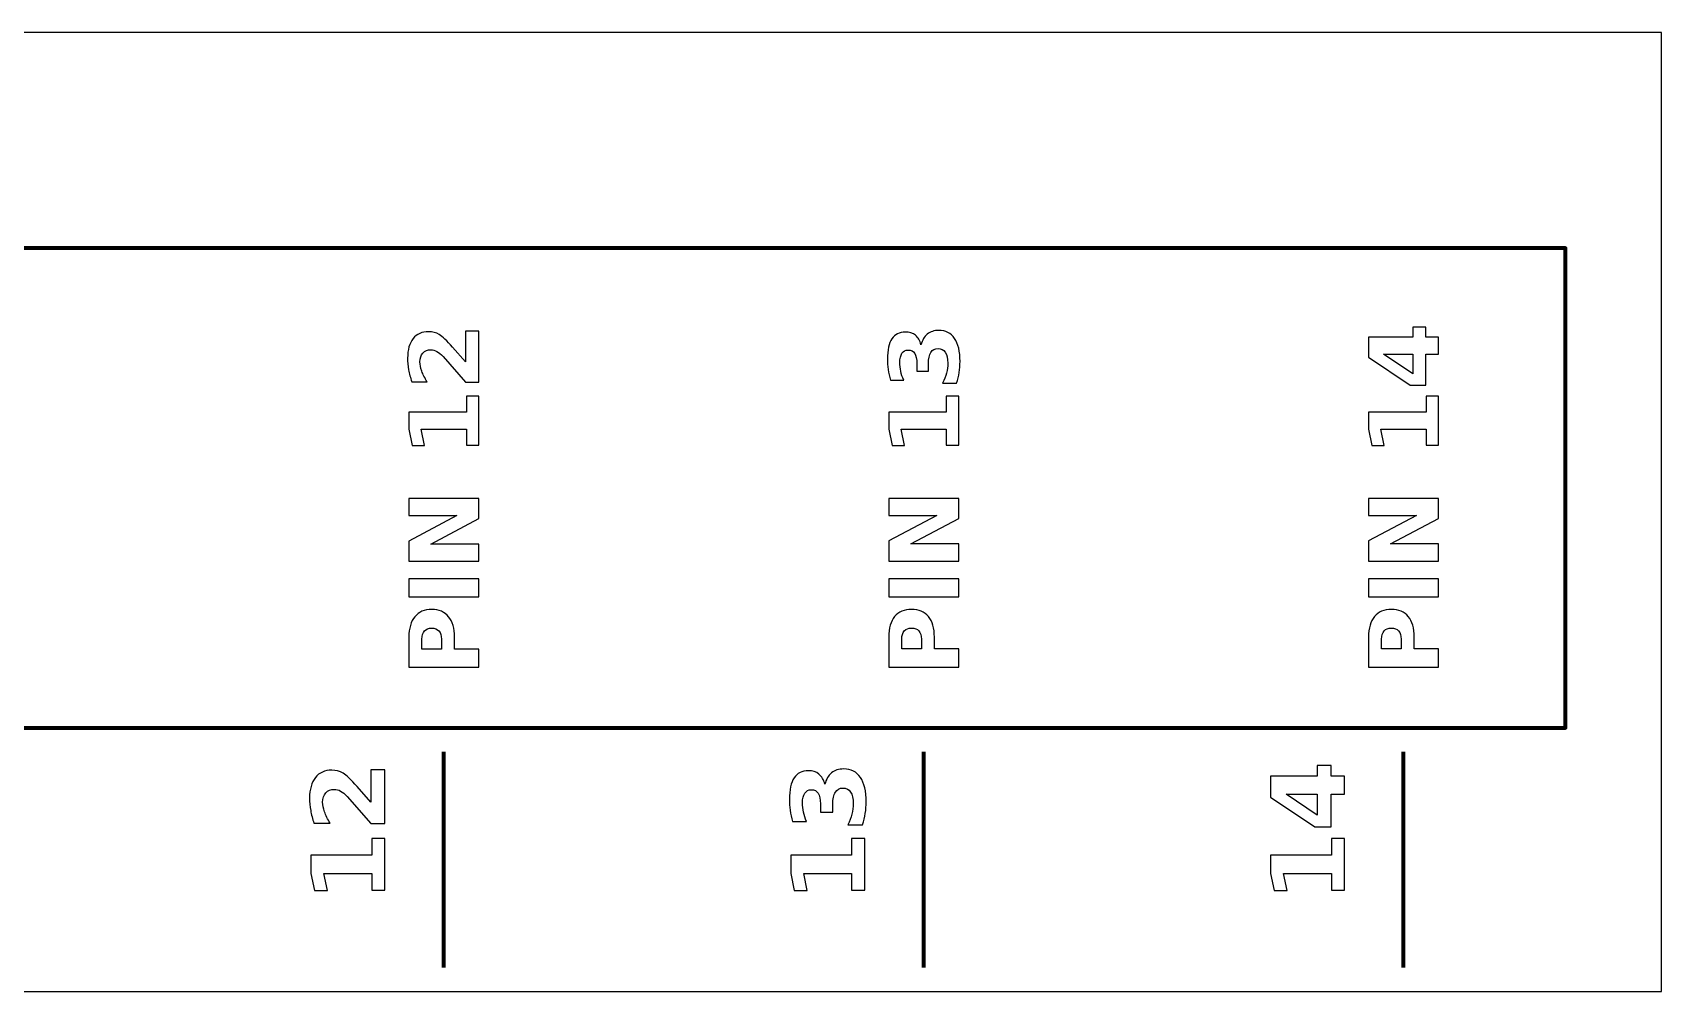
# Model space of a CAD drawing. Header units: centimetres. Extents: x -17.5 to -3.5, y -15.8 to -13.8.
# Drawn here: x -6.895 to -3.5, y -15.85 to -13.85 of the extents above; entities that cross this region are included whole.
import ezdxf

# ---------------------------------------------------------------- set-up
doc = ezdxf.new("R2010")
doc.units = ezdxf.units.CM
doc.header["$MEASUREMENT"] = 0
doc.layers.add('Layer 1', color=7, linetype='Continuous')

msp = doc.modelspace()

# ---------------------------------------------------------------- linework, layer by layer
at = {"layer": 'Layer 1', "color": 7}
msp.add_open_spline([(-17.5, -13.85), (-17.5, -13.85), (-3.5, -13.85), (-3.5, -13.85), (-3.5, -13.85), (-3.5, -13.85), (-3.5, -15.85), (-3.5, -15.85), (-3.5, -15.85), (-3.5, -15.85), (-17.5, -15.85), (-17.5, -15.85), (-17.5, -15.85), (-17.5, -15.85), (-17.5, -13.85), (-17.5, -13.85)], degree=3, knots=[0, 0, 0, 0, 0.25, 0.25, 0.25, 0.25, 0.5, 0.5, 0.5, 0.5, 0.75, 0.75, 0.75, 0.75, 1, 1, 1, 1], dxfattribs=at)
at = {"layer": 'Layer 1', "color": 250, "lineweight": 100}
msp.add_open_spline([(-17.30001, -15.3), (-17.30001, -15.3), (-17.30001, -14.3), (-17.30001, -14.3), (-17.30001, -14.3), (-17.30001, -14.3), (-3.70001, -14.3), (-3.70001, -14.3), (-3.70001, -14.3), (-3.70001, -14.3), (-3.70001, -15.3), (-3.70001, -15.3), (-3.70001, -15.3), (-3.70001, -15.3), (-17.30001, -15.3), (-17.30001, -15.3)], degree=3, knots=[0, 0, 0, 0, 0.25, 0.25, 0.25, 0.25, 0.5, 0.5, 0.5, 0.5, 0.75, 0.75, 0.75, 0.75, 1, 1, 1, 1], dxfattribs=at)
at = {"layer": 'Layer 1', "color": 250}
for points, knots in [([(-5.99233, -14.53708), (-5.99233, -14.53708), (-5.99233, -14.47291), (-5.99233, -14.47291), (-5.99233, -14.47291), (-5.99233, -14.47291), (-5.9647, -14.47291), (-5.9647, -14.47291), (-5.9647, -14.47291), (-5.9647, -14.47291), (-5.9647, -14.57888), (-5.9647, -14.57888), (-5.9647, -14.57888), (-5.9647, -14.57888), (-5.99233, -14.57888), (-5.99233, -14.57888), (-5.99233, -14.57888), (-5.99233, -14.57888), (-6.0393, -14.52564), (-6.0393, -14.52564), (-6.0393, -14.52564), (-6.0436, -14.52088), (-6.0478, -14.51738), (-6.0519, -14.51511), (-6.0519, -14.51511), (-6.056, -14.51281), (-6.06027, -14.51168), (-6.0647, -14.51168), (-6.0647, -14.51168), (-6.07153, -14.51168), (-6.07703, -14.51398), (-6.0812, -14.51858), (-6.0812, -14.51858), (-6.08537, -14.52314), (-6.08743, -14.52924), (-6.08743, -14.53688), (-6.08743, -14.53688), (-6.08743, -14.54274), (-6.08617, -14.54914), (-6.08367, -14.55611), (-6.08367, -14.55611), (-6.08117, -14.56308), (-6.07743, -14.57054), (-6.0725, -14.57848), (-6.0725, -14.57848), (-6.0725, -14.57848), (-6.10453, -14.57848), (-6.10453, -14.57848), (-6.10453, -14.57848), (-6.10733, -14.57001), (-6.10947, -14.56164), (-6.11093, -14.55338), (-6.11093, -14.55338), (-6.1124, -14.54511), (-6.11313, -14.53701), (-6.11313, -14.52904), (-6.11313, -14.52904), (-6.11313, -14.51161), (-6.1093, -14.49804), (-6.1016, -14.48838), (-6.1016, -14.48838), (-6.09393, -14.47871), (-6.08323, -14.47388), (-6.06947, -14.47388), (-6.06947, -14.47388), (-6.06153, -14.47388), (-6.05413, -14.47594), (-6.04727, -14.48004), (-6.04727, -14.48004), (-6.0404, -14.48414), (-6.0312, -14.49278), (-6.01967, -14.50591), (-6.01967, -14.50591), (-6.01967, -14.50591), (-5.99233, -14.53708), (-5.99233, -14.53708)], [0, 0, 0, 0, 0.0526316, 0.0526316, 0.0526316, 0.0526316, 0.1052632, 0.1052632, 0.1052632, 0.1052632, 0.1578947, 0.1578947, 0.1578947, 0.1578947, 0.2105263, 0.2105263, 0.2105263, 0.2105263, 0.2631579, 0.2631579, 0.2631579, 0.2631579, 0.3157895, 0.3157895, 0.3157895, 0.3157895, 0.3684211, 0.3684211, 0.3684211, 0.3684211, 0.4210526, 0.4210526, 0.4210526, 0.4210526, 0.4736842, 0.4736842, 0.4736842, 0.4736842, 0.5263158, 0.5263158, 0.5263158, 0.5263158, 0.5789474, 0.5789474, 0.5789474, 0.5789474, 0.6315789, 0.6315789, 0.6315789, 0.6315789, 0.6842105, 0.6842105, 0.6842105, 0.6842105, 0.7368421, 0.7368421, 0.7368421, 0.7368421, 0.7894737, 0.7894737, 0.7894737, 0.7894737, 0.8421053, 0.8421053, 0.8421053, 0.8421053, 0.8947368, 0.8947368, 0.8947368, 0.8947368, 0.9473684, 0.9473684, 0.9473684, 0.9473684, 1, 1, 1, 1]), ([(-5.04323, -14.50136), (-5.0407, -14.49156), (-5.03627, -14.48406), (-5.03, -14.47896), (-5.03, -14.47896), (-5.0237, -14.47386), (-5.01573, -14.4713), (-5.00603, -14.4713), (-5.00603, -14.4713), (-4.99157, -14.4713), (-4.98057, -14.47683), (-4.97303, -14.4879), (-4.97303, -14.4879), (-4.96553, -14.49896), (-4.96177, -14.5151), (-4.96177, -14.53633), (-4.96177, -14.53633), (-4.96177, -14.54383), (-4.96237, -14.55133), (-4.96357, -14.55886), (-4.96357, -14.55886), (-4.96477, -14.56636), (-4.9666, -14.5738), (-4.969, -14.58116), (-4.969, -14.58116), (-4.969, -14.58116), (-4.998, -14.58116), (-4.998, -14.58116), (-4.998, -14.58116), (-4.9945, -14.57413), (-4.99183, -14.56716), (-4.99003, -14.56023), (-4.99003, -14.56023), (-4.98827, -14.5533), (-4.98737, -14.54646), (-4.98737, -14.53976), (-4.98737, -14.53976), (-4.98737, -14.5298), (-4.9891, -14.52216), (-4.99253, -14.51686), (-4.99253, -14.51686), (-4.996, -14.51156), (-5.00093, -14.5089), (-5.0074, -14.5089), (-5.0074, -14.5089), (-5.01403, -14.5089), (-5.01907, -14.51163), (-5.02247, -14.51706), (-5.02247, -14.51706), (-5.0259, -14.5225), (-5.0276, -14.53053), (-5.0276, -14.54113), (-5.0276, -14.54113), (-5.0276, -14.54113), (-5.0276, -14.55616), (-5.0276, -14.55616), (-5.0276, -14.55616), (-5.0276, -14.55616), (-5.05183, -14.55616), (-5.05183, -14.55616), (-5.05183, -14.55616), (-5.05183, -14.55616), (-5.05183, -14.54036), (-5.05183, -14.54036), (-5.05183, -14.54036), (-5.05183, -14.5309), (-5.0533, -14.5239), (-5.05627, -14.51926), (-5.05627, -14.51926), (-5.05923, -14.51463), (-5.06373, -14.51233), (-5.06977, -14.51233), (-5.06977, -14.51233), (-5.07537, -14.51233), (-5.0797, -14.51456), (-5.08273, -14.51906), (-5.08273, -14.51906), (-5.0858, -14.52356), (-5.08733, -14.5299), (-5.08733, -14.5381), (-5.08733, -14.5381), (-5.08733, -14.54416), (-5.08667, -14.55026), (-5.0853, -14.55646), (-5.0853, -14.55646), (-5.08393, -14.56263), (-5.0819, -14.56876), (-5.07923, -14.5749), (-5.07923, -14.5749), (-5.07923, -14.5749), (-5.10677, -14.5749), (-5.10677, -14.5749), (-5.10677, -14.5749), (-5.10887, -14.56746), (-5.11043, -14.56013), (-5.11147, -14.55283), (-5.11147, -14.55283), (-5.1125, -14.54553), (-5.11303, -14.5384), (-5.11303, -14.53136), (-5.11303, -14.53136), (-5.11303, -14.51243), (-5.10993, -14.49823), (-5.1037, -14.48883), (-5.1037, -14.48883), (-5.0975, -14.47943), (-5.08813, -14.47473), (-5.07563, -14.47473), (-5.07563, -14.47473), (-5.06713, -14.47473), (-5.06013, -14.47696), (-5.0547, -14.48146), (-5.0547, -14.48146), (-5.04927, -14.48596), (-5.04543, -14.4926), (-5.04323, -14.50136)], [0, 0, 0, 0, 0.0344828, 0.0344828, 0.0344828, 0.0344828, 0.0689655, 0.0689655, 0.0689655, 0.0689655, 0.1034483, 0.1034483, 0.1034483, 0.1034483, 0.137931, 0.137931, 0.137931, 0.137931, 0.1724138, 0.1724138, 0.1724138, 0.1724138, 0.2068966, 0.2068966, 0.2068966, 0.2068966, 0.2413793, 0.2413793, 0.2413793, 0.2413793, 0.2758621, 0.2758621, 0.2758621, 0.2758621, 0.3103448, 0.3103448, 0.3103448, 0.3103448, 0.3448276, 0.3448276, 0.3448276, 0.3448276, 0.3793103, 0.3793103, 0.3793103, 0.3793103, 0.4137931, 0.4137931, 0.4137931, 0.4137931, 0.4482759, 0.4482759, 0.4482759, 0.4482759, 0.4827586, 0.4827586, 0.4827586, 0.4827586, 0.5172414, 0.5172414, 0.5172414, 0.5172414, 0.5517241, 0.5517241, 0.5517241, 0.5517241, 0.5862069, 0.5862069, 0.5862069, 0.5862069, 0.6206897, 0.6206897, 0.6206897, 0.6206897, 0.6551724, 0.6551724, 0.6551724, 0.6551724, 0.6896552, 0.6896552, 0.6896552, 0.6896552, 0.7241379, 0.7241379, 0.7241379, 0.7241379, 0.7586207, 0.7586207, 0.7586207, 0.7586207, 0.7931034, 0.7931034, 0.7931034, 0.7931034, 0.8275862, 0.8275862, 0.8275862, 0.8275862, 0.862069, 0.862069, 0.862069, 0.862069, 0.8965517, 0.8965517, 0.8965517, 0.8965517, 0.9310345, 0.9310345, 0.9310345, 0.9310345, 0.9655172, 0.9655172, 0.9655172, 0.9655172, 1, 1, 1, 1]), ([(-4.1104, -14.52713), (-4.1104, -14.52713), (-4.1104, -14.48533), (-4.1104, -14.48533), (-4.1104, -14.48533), (-4.1104, -14.48533), (-4.0184, -14.48533), (-4.0184, -14.48533), (-4.0184, -14.48533), (-4.0184, -14.48533), (-4.0184, -14.46453), (-4.0184, -14.46453), (-4.0184, -14.46453), (-4.0184, -14.46453), (-3.99117, -14.46453), (-3.99117, -14.46453), (-3.99117, -14.46453), (-3.99117, -14.46453), (-3.99117, -14.48533), (-3.99117, -14.48533), (-3.99117, -14.48533), (-3.99117, -14.48533), (-3.9646, -14.48533), (-3.9646, -14.48533), (-3.9646, -14.48533), (-3.9646, -14.48533), (-3.9646, -14.52086), (-3.9646, -14.52086), (-3.9646, -14.52086), (-3.9646, -14.52086), (-3.99117, -14.52086), (-3.99117, -14.52086), (-3.99117, -14.52086), (-3.99117, -14.52086), (-3.99117, -14.58553), (-3.99117, -14.58553), (-3.99117, -14.58553), (-3.99117, -14.58553), (-4.0234, -14.58553), (-4.0234, -14.58553), (-4.0234, -14.58553), (-4.0234, -14.58553), (-4.1104, -14.52713), (-4.1104, -14.52713)], [0, 0, 0, 0, 0.0909091, 0.0909091, 0.0909091, 0.0909091, 0.1818182, 0.1818182, 0.1818182, 0.1818182, 0.2727273, 0.2727273, 0.2727273, 0.2727273, 0.3636364, 0.3636364, 0.3636364, 0.3636364, 0.4545455, 0.4545455, 0.4545455, 0.4545455, 0.5454545, 0.5454545, 0.5454545, 0.5454545, 0.6363636, 0.6363636, 0.6363636, 0.6363636, 0.7272727, 0.7272727, 0.7272727, 0.7272727, 0.8181818, 0.8181818, 0.8181818, 0.8181818, 0.9090909, 0.9090909, 0.9090909, 0.9090909, 1, 1, 1, 1]), ([(-4.07943, -14.52086), (-4.07943, -14.52086), (-4.0184, -14.5621), (-4.0184, -14.5621), (-4.0184, -14.5621), (-4.0184, -14.5621), (-4.0184, -14.52086), (-4.0184, -14.52086), (-4.0184, -14.52086), (-4.0184, -14.52086), (-4.07943, -14.52086), (-4.07943, -14.52086)], [0, 0, 0, 0, 0.3333333, 0.3333333, 0.3333333, 0.3333333, 0.6666667, 0.6666667, 0.6666667, 0.6666667, 1, 1, 1, 1]), ([(-5.99067, -14.71045), (-5.99067, -14.71045), (-5.99067, -14.67725), (-5.99067, -14.67725), (-5.99067, -14.67725), (-5.99067, -14.67725), (-6.0849, -14.67725), (-6.0849, -14.67725), (-6.0849, -14.67725), (-6.0849, -14.67725), (-6.07787, -14.71131), (-6.07787, -14.71131), (-6.07787, -14.71131), (-6.07787, -14.71131), (-6.10347, -14.71131), (-6.10347, -14.71131), (-6.10347, -14.71131), (-6.10347, -14.71131), (-6.1105, -14.67745), (-6.1105, -14.67745), (-6.1105, -14.67745), (-6.1105, -14.67745), (-6.1105, -14.64171), (-6.1105, -14.64171), (-6.1105, -14.64171), (-6.1105, -14.64171), (-5.99067, -14.64171), (-5.99067, -14.64171), (-5.99067, -14.64171), (-5.99067, -14.64171), (-5.99067, -14.60851), (-5.99067, -14.60851), (-5.99067, -14.60851), (-5.99067, -14.60851), (-5.9647, -14.60851), (-5.9647, -14.60851), (-5.9647, -14.60851), (-5.9647, -14.60851), (-5.9647, -14.71045), (-5.9647, -14.71045), (-5.9647, -14.71045), (-5.9647, -14.71045), (-5.99067, -14.71045), (-5.99067, -14.71045)], [0, 0, 0, 0, 0.0909091, 0.0909091, 0.0909091, 0.0909091, 0.1818182, 0.1818182, 0.1818182, 0.1818182, 0.2727273, 0.2727273, 0.2727273, 0.2727273, 0.3636364, 0.3636364, 0.3636364, 0.3636364, 0.4545455, 0.4545455, 0.4545455, 0.4545455, 0.5454545, 0.5454545, 0.5454545, 0.5454545, 0.6363636, 0.6363636, 0.6363636, 0.6363636, 0.7272727, 0.7272727, 0.7272727, 0.7272727, 0.8181818, 0.8181818, 0.8181818, 0.8181818, 0.9090909, 0.9090909, 0.9090909, 0.9090909, 1, 1, 1, 1]), ([(-4.99057, -14.71027), (-4.99057, -14.71027), (-4.99057, -14.67707), (-4.99057, -14.67707), (-4.99057, -14.67707), (-4.99057, -14.67707), (-5.0848, -14.67707), (-5.0848, -14.67707), (-5.0848, -14.67707), (-5.0848, -14.67707), (-5.07777, -14.71113), (-5.07777, -14.71113), (-5.07777, -14.71113), (-5.07777, -14.71113), (-5.10337, -14.71113), (-5.10337, -14.71113), (-5.10337, -14.71113), (-5.10337, -14.71113), (-5.1104, -14.67727), (-5.1104, -14.67727), (-5.1104, -14.67727), (-5.1104, -14.67727), (-5.1104, -14.64153), (-5.1104, -14.64153), (-5.1104, -14.64153), (-5.1104, -14.64153), (-4.99057, -14.64153), (-4.99057, -14.64153), (-4.99057, -14.64153), (-4.99057, -14.64153), (-4.99057, -14.60833), (-4.99057, -14.60833), (-4.99057, -14.60833), (-4.99057, -14.60833), (-4.9646, -14.60833), (-4.9646, -14.60833), (-4.9646, -14.60833), (-4.9646, -14.60833), (-4.9646, -14.71027), (-4.9646, -14.71027), (-4.9646, -14.71027), (-4.9646, -14.71027), (-4.99057, -14.71027), (-4.99057, -14.71027)], [0, 0, 0, 0, 0.0909091, 0.0909091, 0.0909091, 0.0909091, 0.1818182, 0.1818182, 0.1818182, 0.1818182, 0.2727273, 0.2727273, 0.2727273, 0.2727273, 0.3636364, 0.3636364, 0.3636364, 0.3636364, 0.4545455, 0.4545455, 0.4545455, 0.4545455, 0.5454545, 0.5454545, 0.5454545, 0.5454545, 0.6363636, 0.6363636, 0.6363636, 0.6363636, 0.7272727, 0.7272727, 0.7272727, 0.7272727, 0.8181818, 0.8181818, 0.8181818, 0.8181818, 0.9090909, 0.9090909, 0.9090909, 0.9090909, 1, 1, 1, 1]), ([(-3.99057, -14.71027), (-3.99057, -14.71027), (-3.99057, -14.67707), (-3.99057, -14.67707), (-3.99057, -14.67707), (-3.99057, -14.67707), (-4.0848, -14.67707), (-4.0848, -14.67707), (-4.0848, -14.67707), (-4.0848, -14.67707), (-4.07777, -14.71113), (-4.07777, -14.71113), (-4.07777, -14.71113), (-4.07777, -14.71113), (-4.10337, -14.71113), (-4.10337, -14.71113), (-4.10337, -14.71113), (-4.10337, -14.71113), (-4.1104, -14.67727), (-4.1104, -14.67727), (-4.1104, -14.67727), (-4.1104, -14.67727), (-4.1104, -14.64153), (-4.1104, -14.64153), (-4.1104, -14.64153), (-4.1104, -14.64153), (-3.99057, -14.64153), (-3.99057, -14.64153), (-3.99057, -14.64153), (-3.99057, -14.64153), (-3.99057, -14.60833), (-3.99057, -14.60833), (-3.99057, -14.60833), (-3.99057, -14.60833), (-3.9646, -14.60833), (-3.9646, -14.60833), (-3.9646, -14.60833), (-3.9646, -14.60833), (-3.9646, -14.71027), (-3.9646, -14.71027), (-3.9646, -14.71027), (-3.9646, -14.71027), (-3.99057, -14.71027), (-3.99057, -14.71027)], [0, 0, 0, 0, 0.0909091, 0.0909091, 0.0909091, 0.0909091, 0.1818182, 0.1818182, 0.1818182, 0.1818182, 0.2727273, 0.2727273, 0.2727273, 0.2727273, 0.3636364, 0.3636364, 0.3636364, 0.3636364, 0.4545455, 0.4545455, 0.4545455, 0.4545455, 0.5454545, 0.5454545, 0.5454545, 0.5454545, 0.6363636, 0.6363636, 0.6363636, 0.6363636, 0.7272727, 0.7272727, 0.7272727, 0.7272727, 0.8181818, 0.8181818, 0.8181818, 0.8181818, 0.9090909, 0.9090909, 0.9090909, 0.9090909, 1, 1, 1, 1]), ([(-6.1105, -14.95251), (-6.1105, -14.95251), (-6.1105, -14.91051), (-6.1105, -14.91051), (-6.1105, -14.91051), (-6.1105, -14.91051), (-6.0105, -14.85748), (-6.0105, -14.85748), (-6.0105, -14.85748), (-6.0105, -14.85748), (-6.1105, -14.85748), (-6.1105, -14.85748), (-6.1105, -14.85748), (-6.1105, -14.85748), (-6.1105, -14.82185), (-6.1105, -14.82185), (-6.1105, -14.82185), (-6.1105, -14.82185), (-5.9647, -14.82185), (-5.9647, -14.82185), (-5.9647, -14.82185), (-5.9647, -14.82185), (-5.9647, -14.86385), (-5.9647, -14.86385), (-5.9647, -14.86385), (-5.9647, -14.86385), (-6.0647, -14.91688), (-6.0647, -14.91688), (-6.0647, -14.91688), (-6.0647, -14.91688), (-5.9647, -14.91688), (-5.9647, -14.91688), (-5.9647, -14.91688), (-5.9647, -14.91688), (-5.9647, -14.95251), (-5.9647, -14.95251), (-5.9647, -14.95251), (-5.9647, -14.95251), (-6.1105, -14.95251), (-6.1105, -14.95251)], [0, 0, 0, 0, 0.1, 0.1, 0.1, 0.1, 0.2, 0.2, 0.2, 0.2, 0.3, 0.3, 0.3, 0.3, 0.4, 0.4, 0.4, 0.4, 0.5, 0.5, 0.5, 0.5, 0.6, 0.6, 0.6, 0.6, 0.7, 0.7, 0.7, 0.7, 0.8, 0.8, 0.8, 0.8, 0.9, 0.9, 0.9, 0.9, 1, 1, 1, 1]), ([(-5.1104, -14.95233), (-5.1104, -14.95233), (-5.1104, -14.91033), (-5.1104, -14.91033), (-5.1104, -14.91033), (-5.1104, -14.91033), (-5.0104, -14.8573), (-5.0104, -14.8573), (-5.0104, -14.8573), (-5.0104, -14.8573), (-5.1104, -14.8573), (-5.1104, -14.8573), (-5.1104, -14.8573), (-5.1104, -14.8573), (-5.1104, -14.82167), (-5.1104, -14.82167), (-5.1104, -14.82167), (-5.1104, -14.82167), (-4.9646, -14.82167), (-4.9646, -14.82167), (-4.9646, -14.82167), (-4.9646, -14.82167), (-4.9646, -14.86367), (-4.9646, -14.86367), (-4.9646, -14.86367), (-4.9646, -14.86367), (-5.0646, -14.9167), (-5.0646, -14.9167), (-5.0646, -14.9167), (-5.0646, -14.9167), (-4.9646, -14.9167), (-4.9646, -14.9167), (-4.9646, -14.9167), (-4.9646, -14.9167), (-4.9646, -14.95233), (-4.9646, -14.95233), (-4.9646, -14.95233), (-4.9646, -14.95233), (-5.1104, -14.95233), (-5.1104, -14.95233)], [0, 0, 0, 0, 0.1, 0.1, 0.1, 0.1, 0.2, 0.2, 0.2, 0.2, 0.3, 0.3, 0.3, 0.3, 0.4, 0.4, 0.4, 0.4, 0.5, 0.5, 0.5, 0.5, 0.6, 0.6, 0.6, 0.6, 0.7, 0.7, 0.7, 0.7, 0.8, 0.8, 0.8, 0.8, 0.9, 0.9, 0.9, 0.9, 1, 1, 1, 1]), ([(-4.1104, -14.95233), (-4.1104, -14.95233), (-4.1104, -14.91033), (-4.1104, -14.91033), (-4.1104, -14.91033), (-4.1104, -14.91033), (-4.0104, -14.8573), (-4.0104, -14.8573), (-4.0104, -14.8573), (-4.0104, -14.8573), (-4.1104, -14.8573), (-4.1104, -14.8573), (-4.1104, -14.8573), (-4.1104, -14.8573), (-4.1104, -14.82167), (-4.1104, -14.82167), (-4.1104, -14.82167), (-4.1104, -14.82167), (-3.9646, -14.82167), (-3.9646, -14.82167), (-3.9646, -14.82167), (-3.9646, -14.82167), (-3.9646, -14.86367), (-3.9646, -14.86367), (-3.9646, -14.86367), (-3.9646, -14.86367), (-4.0646, -14.9167), (-4.0646, -14.9167), (-4.0646, -14.9167), (-4.0646, -14.9167), (-3.9646, -14.9167), (-3.9646, -14.9167), (-3.9646, -14.9167), (-3.9646, -14.9167), (-3.9646, -14.95233), (-3.9646, -14.95233), (-3.9646, -14.95233), (-3.9646, -14.95233), (-4.1104, -14.95233), (-4.1104, -14.95233)], [0, 0, 0, 0, 0.1, 0.1, 0.1, 0.1, 0.2, 0.2, 0.2, 0.2, 0.3, 0.3, 0.3, 0.3, 0.4, 0.4, 0.4, 0.4, 0.5, 0.5, 0.5, 0.5, 0.6, 0.6, 0.6, 0.6, 0.7, 0.7, 0.7, 0.7, 0.8, 0.8, 0.8, 0.8, 0.9, 0.9, 0.9, 0.9, 1, 1, 1, 1]), ([(-6.1105, -15.02691), (-6.1105, -15.02691), (-6.1105, -14.98931), (-6.1105, -14.98931), (-6.1105, -14.98931), (-6.1105, -14.98931), (-5.9647, -14.98931), (-5.9647, -14.98931), (-5.9647, -14.98931), (-5.9647, -14.98931), (-5.9647, -15.02691), (-5.9647, -15.02691), (-5.9647, -15.02691), (-5.9647, -15.02691), (-6.1105, -15.02691), (-6.1105, -15.02691)], [0, 0, 0, 0, 0.25, 0.25, 0.25, 0.25, 0.5, 0.5, 0.5, 0.5, 0.75, 0.75, 0.75, 0.75, 1, 1, 1, 1]), ([(-5.1104, -15.02673), (-5.1104, -15.02673), (-5.1104, -14.98913), (-5.1104, -14.98913), (-5.1104, -14.98913), (-5.1104, -14.98913), (-4.9646, -14.98913), (-4.9646, -14.98913), (-4.9646, -14.98913), (-4.9646, -14.98913), (-4.9646, -15.02673), (-4.9646, -15.02673), (-4.9646, -15.02673), (-4.9646, -15.02673), (-5.1104, -15.02673), (-5.1104, -15.02673)], [0, 0, 0, 0, 0.25, 0.25, 0.25, 0.25, 0.5, 0.5, 0.5, 0.5, 0.75, 0.75, 0.75, 0.75, 1, 1, 1, 1]), ([(-4.1104, -15.02673), (-4.1104, -15.02673), (-4.1104, -14.98913), (-4.1104, -14.98913), (-4.1104, -14.98913), (-4.1104, -14.98913), (-3.9646, -14.98913), (-3.9646, -14.98913), (-3.9646, -14.98913), (-3.9646, -14.98913), (-3.9646, -15.02673), (-3.9646, -15.02673), (-3.9646, -15.02673), (-3.9646, -15.02673), (-4.1104, -15.02673), (-4.1104, -15.02673)], [0, 0, 0, 0, 0.25, 0.25, 0.25, 0.25, 0.5, 0.5, 0.5, 0.5, 0.75, 0.75, 0.75, 0.75, 1, 1, 1, 1]), ([(-6.1105, -15.17348), (-6.1105, -15.17348), (-6.1105, -15.11108), (-6.1105, -15.11108), (-6.1105, -15.11108), (-6.1105, -15.09252), (-6.10637, -15.07828), (-6.09813, -15.06835), (-6.09813, -15.06835), (-6.0899, -15.05842), (-6.07817, -15.05345), (-6.06293, -15.05345), (-6.06293, -15.05345), (-6.04767, -15.05345), (-6.0359, -15.05842), (-6.02767, -15.06835), (-6.02767, -15.06835), (-6.01943, -15.07828), (-6.0153, -15.09252), (-6.0153, -15.11108), (-6.0153, -15.11108), (-6.0153, -15.11108), (-6.0153, -15.13588), (-6.0153, -15.13588), (-6.0153, -15.13588), (-6.0153, -15.13588), (-5.9647, -15.13588), (-5.9647, -15.13588), (-5.9647, -15.13588), (-5.9647, -15.13588), (-5.9647, -15.17348), (-5.9647, -15.17348), (-5.9647, -15.17348), (-5.9647, -15.17348), (-6.1105, -15.17348), (-6.1105, -15.17348)], [0, 0, 0, 0, 0.1111111, 0.1111111, 0.1111111, 0.1111111, 0.2222222, 0.2222222, 0.2222222, 0.2222222, 0.3333333, 0.3333333, 0.3333333, 0.3333333, 0.4444444, 0.4444444, 0.4444444, 0.4444444, 0.5555556, 0.5555556, 0.5555556, 0.5555556, 0.6666667, 0.6666667, 0.6666667, 0.6666667, 0.7777778, 0.7777778, 0.7777778, 0.7777778, 0.8888889, 0.8888889, 0.8888889, 0.8888889, 1, 1, 1, 1]), ([(-5.1104, -15.1733), (-5.1104, -15.1733), (-5.1104, -15.1109), (-5.1104, -15.1109), (-5.1104, -15.1109), (-5.1104, -15.09234), (-5.10627, -15.0781), (-5.09803, -15.06817), (-5.09803, -15.06817), (-5.0898, -15.05824), (-5.07807, -15.05327), (-5.06283, -15.05327), (-5.06283, -15.05327), (-5.04757, -15.05327), (-5.0358, -15.05824), (-5.02757, -15.06817), (-5.02757, -15.06817), (-5.01933, -15.0781), (-5.0152, -15.09234), (-5.0152, -15.1109), (-5.0152, -15.1109), (-5.0152, -15.1109), (-5.0152, -15.1357), (-5.0152, -15.1357), (-5.0152, -15.1357), (-5.0152, -15.1357), (-4.9646, -15.1357), (-4.9646, -15.1357), (-4.9646, -15.1357), (-4.9646, -15.1357), (-4.9646, -15.1733), (-4.9646, -15.1733), (-4.9646, -15.1733), (-4.9646, -15.1733), (-5.1104, -15.1733), (-5.1104, -15.1733)], [0, 0, 0, 0, 0.1111111, 0.1111111, 0.1111111, 0.1111111, 0.2222222, 0.2222222, 0.2222222, 0.2222222, 0.3333333, 0.3333333, 0.3333333, 0.3333333, 0.4444444, 0.4444444, 0.4444444, 0.4444444, 0.5555556, 0.5555556, 0.5555556, 0.5555556, 0.6666667, 0.6666667, 0.6666667, 0.6666667, 0.7777778, 0.7777778, 0.7777778, 0.7777778, 0.8888889, 0.8888889, 0.8888889, 0.8888889, 1, 1, 1, 1]), ([(-4.1104, -15.1733), (-4.1104, -15.1733), (-4.1104, -15.1109), (-4.1104, -15.1109), (-4.1104, -15.1109), (-4.1104, -15.09234), (-4.10627, -15.0781), (-4.09803, -15.06817), (-4.09803, -15.06817), (-4.0898, -15.05824), (-4.07807, -15.05327), (-4.06283, -15.05327), (-4.06283, -15.05327), (-4.04757, -15.05327), (-4.0358, -15.05824), (-4.02757, -15.06817), (-4.02757, -15.06817), (-4.01933, -15.0781), (-4.0152, -15.09234), (-4.0152, -15.1109), (-4.0152, -15.1109), (-4.0152, -15.1109), (-4.0152, -15.1357), (-4.0152, -15.1357), (-4.0152, -15.1357), (-4.0152, -15.1357), (-3.9646, -15.1357), (-3.9646, -15.1357), (-3.9646, -15.1357), (-3.9646, -15.1357), (-3.9646, -15.1733), (-3.9646, -15.1733), (-3.9646, -15.1733), (-3.9646, -15.1733), (-4.1104, -15.1733), (-4.1104, -15.1733)], [0, 0, 0, 0, 0.1111111, 0.1111111, 0.1111111, 0.1111111, 0.2222222, 0.2222222, 0.2222222, 0.2222222, 0.3333333, 0.3333333, 0.3333333, 0.3333333, 0.4444444, 0.4444444, 0.4444444, 0.4444444, 0.5555556, 0.5555556, 0.5555556, 0.5555556, 0.6666667, 0.6666667, 0.6666667, 0.6666667, 0.7777778, 0.7777778, 0.7777778, 0.7777778, 0.8888889, 0.8888889, 0.8888889, 0.8888889, 1, 1, 1, 1]), ([(-6.08327, -15.13588), (-6.08327, -15.13588), (-6.04253, -15.13588), (-6.04253, -15.13588), (-6.04253, -15.13588), (-6.04253, -15.13588), (-6.04253, -15.11508), (-6.04253, -15.11508), (-6.04253, -15.11508), (-6.04253, -15.10778), (-6.0443, -15.10215), (-6.04787, -15.09818), (-6.04787, -15.09818), (-6.0514, -15.09422), (-6.05643, -15.09222), (-6.06293, -15.09222), (-6.06293, -15.09222), (-6.06947, -15.09222), (-6.07447, -15.09422), (-6.078, -15.09818), (-6.078, -15.09818), (-6.0815, -15.10215), (-6.08327, -15.10778), (-6.08327, -15.11508), (-6.08327, -15.11508), (-6.08327, -15.11508), (-6.08327, -15.13588), (-6.08327, -15.13588)], [0, 0, 0, 0, 0.1428571, 0.1428571, 0.1428571, 0.1428571, 0.2857143, 0.2857143, 0.2857143, 0.2857143, 0.4285714, 0.4285714, 0.4285714, 0.4285714, 0.5714286, 0.5714286, 0.5714286, 0.5714286, 0.7142857, 0.7142857, 0.7142857, 0.7142857, 0.8571429, 0.8571429, 0.8571429, 0.8571429, 1, 1, 1, 1]), ([(-5.08317, -15.1357), (-5.08317, -15.1357), (-5.04243, -15.1357), (-5.04243, -15.1357), (-5.04243, -15.1357), (-5.04243, -15.1357), (-5.04243, -15.1149), (-5.04243, -15.1149), (-5.04243, -15.1149), (-5.04243, -15.1076), (-5.0442, -15.10197), (-5.04777, -15.098), (-5.04777, -15.098), (-5.0513, -15.09404), (-5.05633, -15.09204), (-5.06283, -15.09204), (-5.06283, -15.09204), (-5.06937, -15.09204), (-5.07437, -15.09404), (-5.0779, -15.098), (-5.0779, -15.098), (-5.0814, -15.10197), (-5.08317, -15.1076), (-5.08317, -15.1149), (-5.08317, -15.1149), (-5.08317, -15.1149), (-5.08317, -15.1357), (-5.08317, -15.1357)], [0, 0, 0, 0, 0.1428571, 0.1428571, 0.1428571, 0.1428571, 0.2857143, 0.2857143, 0.2857143, 0.2857143, 0.4285714, 0.4285714, 0.4285714, 0.4285714, 0.5714286, 0.5714286, 0.5714286, 0.5714286, 0.7142857, 0.7142857, 0.7142857, 0.7142857, 0.8571429, 0.8571429, 0.8571429, 0.8571429, 1, 1, 1, 1]), ([(-4.08317, -15.1357), (-4.08317, -15.1357), (-4.04243, -15.1357), (-4.04243, -15.1357), (-4.04243, -15.1357), (-4.04243, -15.1357), (-4.04243, -15.1149), (-4.04243, -15.1149), (-4.04243, -15.1149), (-4.04243, -15.1076), (-4.0442, -15.10197), (-4.04777, -15.098), (-4.04777, -15.098), (-4.0513, -15.09404), (-4.05633, -15.09204), (-4.06283, -15.09204), (-4.06283, -15.09204), (-4.06937, -15.09204), (-4.07437, -15.09404), (-4.0779, -15.098), (-4.0779, -15.098), (-4.0814, -15.10197), (-4.08317, -15.1076), (-4.08317, -15.1149), (-4.08317, -15.1149), (-4.08317, -15.1149), (-4.08317, -15.1357), (-4.08317, -15.1357)], [0, 0, 0, 0, 0.1428571, 0.1428571, 0.1428571, 0.1428571, 0.2857143, 0.2857143, 0.2857143, 0.2857143, 0.4285714, 0.4285714, 0.4285714, 0.4285714, 0.5714286, 0.5714286, 0.5714286, 0.5714286, 0.7142857, 0.7142857, 0.7142857, 0.7142857, 0.8571429, 0.8571429, 0.8571429, 0.8571429, 1, 1, 1, 1]), ([(-6.18961, -15.45535), (-6.18961, -15.45535), (-6.18961, -15.38744), (-6.18961, -15.38744), (-6.18961, -15.38744), (-6.18961, -15.38744), (-6.16036, -15.38744), (-6.16036, -15.38744), (-6.16036, -15.38744), (-6.16036, -15.38744), (-6.16036, -15.49959), (-6.16036, -15.49959), (-6.16036, -15.49959), (-6.16036, -15.49959), (-6.18961, -15.49959), (-6.18961, -15.49959), (-6.18961, -15.49959), (-6.18961, -15.49959), (-6.23931, -15.44325), (-6.23931, -15.44325), (-6.23931, -15.44325), (-6.24386, -15.43821), (-6.24831, -15.4345), (-6.25265, -15.43211), (-6.25265, -15.43211), (-6.25699, -15.42967), (-6.2615, -15.42847), (-6.26619, -15.42847), (-6.26619, -15.42847), (-6.27343, -15.42847), (-6.27925, -15.43091), (-6.28366, -15.43577), (-6.28366, -15.43577), (-6.28807, -15.44061), (-6.29025, -15.44706), (-6.29025, -15.45514), (-6.29025, -15.45514), (-6.29025, -15.46135), (-6.28891, -15.46812), (-6.28627, -15.4755), (-6.28627, -15.4755), (-6.28362, -15.48287), (-6.27967, -15.49077), (-6.27445, -15.49917), (-6.27445, -15.49917), (-6.27445, -15.49917), (-6.30835, -15.49917), (-6.30835, -15.49917), (-6.30835, -15.49917), (-6.31132, -15.49021), (-6.31357, -15.48135), (-6.31513, -15.4726), (-6.31513, -15.4726), (-6.31668, -15.46386), (-6.31745, -15.45528), (-6.31745, -15.44685), (-6.31745, -15.44685), (-6.31745, -15.4284), (-6.3134, -15.41404), (-6.30525, -15.40381), (-6.30525, -15.40381), (-6.29713, -15.39358), (-6.28581, -15.38847), (-6.27124, -15.38847), (-6.27124, -15.38847), (-6.26284, -15.38847), (-6.25501, -15.39065), (-6.24774, -15.39499), (-6.24774, -15.39499), (-6.24048, -15.39933), (-6.23074, -15.40847), (-6.21853, -15.42237), (-6.21853, -15.42237), (-6.21853, -15.42237), (-6.18961, -15.45535), (-6.18961, -15.45535)], [0, 0, 0, 0, 0.0526316, 0.0526316, 0.0526316, 0.0526316, 0.1052632, 0.1052632, 0.1052632, 0.1052632, 0.1578947, 0.1578947, 0.1578947, 0.1578947, 0.2105263, 0.2105263, 0.2105263, 0.2105263, 0.2631579, 0.2631579, 0.2631579, 0.2631579, 0.3157895, 0.3157895, 0.3157895, 0.3157895, 0.3684211, 0.3684211, 0.3684211, 0.3684211, 0.4210526, 0.4210526, 0.4210526, 0.4210526, 0.4736842, 0.4736842, 0.4736842, 0.4736842, 0.5263158, 0.5263158, 0.5263158, 0.5263158, 0.5789474, 0.5789474, 0.5789474, 0.5789474, 0.6315789, 0.6315789, 0.6315789, 0.6315789, 0.6842105, 0.6842105, 0.6842105, 0.6842105, 0.7368421, 0.7368421, 0.7368421, 0.7368421, 0.7894737, 0.7894737, 0.7894737, 0.7894737, 0.8421053, 0.8421053, 0.8421053, 0.8421053, 0.8947368, 0.8947368, 0.8947368, 0.8947368, 0.9473684, 0.9473684, 0.9473684, 0.9473684, 1, 1, 1, 1]), ([(-5.24358, -15.41775), (-5.2409, -15.40738), (-5.23621, -15.39944), (-5.22958, -15.39404), (-5.22958, -15.39404), (-5.22291, -15.38864), (-5.21448, -15.38593), (-5.20421, -15.38593), (-5.20421, -15.38593), (-5.1889, -15.38593), (-5.17726, -15.39178), (-5.16929, -15.40349), (-5.16929, -15.40349), (-5.16135, -15.41521), (-5.15736, -15.43228), (-5.15736, -15.45475), (-5.15736, -15.45475), (-5.15736, -15.46269), (-5.158, -15.47063), (-5.15927, -15.4786), (-5.15927, -15.4786), (-5.16054, -15.48654), (-5.16248, -15.49441), (-5.16502, -15.5022), (-5.16502, -15.5022), (-5.16502, -15.5022), (-5.19571, -15.5022), (-5.19571, -15.5022), (-5.19571, -15.5022), (-5.192, -15.49476), (-5.18918, -15.48739), (-5.18728, -15.48005), (-5.18728, -15.48005), (-5.18541, -15.47271), (-5.18446, -15.46548), (-5.18446, -15.45839), (-5.18446, -15.45839), (-5.18446, -15.44784), (-5.18629, -15.43976), (-5.18992, -15.43415), (-5.18992, -15.43415), (-5.19359, -15.42854), (-5.19881, -15.42572), (-5.20566, -15.42572), (-5.20566, -15.42572), (-5.21268, -15.42572), (-5.218, -15.42861), (-5.2216, -15.43436), (-5.2216, -15.43436), (-5.22524, -15.44011), (-5.22704, -15.44862), (-5.22704, -15.45983), (-5.22704, -15.45983), (-5.22704, -15.45983), (-5.22704, -15.47574), (-5.22704, -15.47574), (-5.22704, -15.47574), (-5.22704, -15.47574), (-5.25268, -15.47574), (-5.25268, -15.47574), (-5.25268, -15.47574), (-5.25268, -15.47574), (-5.25268, -15.45902), (-5.25268, -15.45902), (-5.25268, -15.45902), (-5.25268, -15.449), (-5.25424, -15.4416), (-5.25738, -15.43669), (-5.25738, -15.43669), (-5.26052, -15.43179), (-5.26528, -15.42935), (-5.27166, -15.42935), (-5.27166, -15.42935), (-5.27759, -15.42935), (-5.28218, -15.43172), (-5.28539, -15.43648), (-5.28539, -15.43648), (-5.28863, -15.44124), (-5.29025, -15.44795), (-5.29025, -15.45662), (-5.29025, -15.45662), (-5.29025, -15.46304), (-5.28955, -15.4695), (-5.2881, -15.47606), (-5.2881, -15.47606), (-5.28666, -15.48259), (-5.2845, -15.48908), (-5.28168, -15.49557), (-5.28168, -15.49557), (-5.28168, -15.49557), (-5.31082, -15.49557), (-5.31082, -15.49557), (-5.31082, -15.49557), (-5.31304, -15.4877), (-5.3147, -15.47994), (-5.3158, -15.47222), (-5.3158, -15.47222), (-5.31689, -15.46449), (-5.31745, -15.45694), (-5.31745, -15.4495), (-5.31745, -15.4495), (-5.31745, -15.42946), (-5.31417, -15.41443), (-5.30758, -15.40448), (-5.30758, -15.40448), (-5.30101, -15.39453), (-5.2911, -15.38956), (-5.27787, -15.38956), (-5.27787, -15.38956), (-5.26888, -15.38956), (-5.26147, -15.39192), (-5.25572, -15.39669), (-5.25572, -15.39669), (-5.24997, -15.40145), (-5.24591, -15.40847), (-5.24358, -15.41775)], [0, 0, 0, 0, 0.0344828, 0.0344828, 0.0344828, 0.0344828, 0.0689655, 0.0689655, 0.0689655, 0.0689655, 0.1034483, 0.1034483, 0.1034483, 0.1034483, 0.137931, 0.137931, 0.137931, 0.137931, 0.1724138, 0.1724138, 0.1724138, 0.1724138, 0.2068966, 0.2068966, 0.2068966, 0.2068966, 0.2413793, 0.2413793, 0.2413793, 0.2413793, 0.2758621, 0.2758621, 0.2758621, 0.2758621, 0.3103448, 0.3103448, 0.3103448, 0.3103448, 0.3448276, 0.3448276, 0.3448276, 0.3448276, 0.3793103, 0.3793103, 0.3793103, 0.3793103, 0.4137931, 0.4137931, 0.4137931, 0.4137931, 0.4482759, 0.4482759, 0.4482759, 0.4482759, 0.4827586, 0.4827586, 0.4827586, 0.4827586, 0.5172414, 0.5172414, 0.5172414, 0.5172414, 0.5517241, 0.5517241, 0.5517241, 0.5517241, 0.5862069, 0.5862069, 0.5862069, 0.5862069, 0.6206897, 0.6206897, 0.6206897, 0.6206897, 0.6551724, 0.6551724, 0.6551724, 0.6551724, 0.6896552, 0.6896552, 0.6896552, 0.6896552, 0.7241379, 0.7241379, 0.7241379, 0.7241379, 0.7586207, 0.7586207, 0.7586207, 0.7586207, 0.7931034, 0.7931034, 0.7931034, 0.7931034, 0.8275862, 0.8275862, 0.8275862, 0.8275862, 0.862069, 0.862069, 0.862069, 0.862069, 0.8965517, 0.8965517, 0.8965517, 0.8965517, 0.9310345, 0.9310345, 0.9310345, 0.9310345, 0.9655172, 0.9655172, 0.9655172, 0.9655172, 1, 1, 1, 1]), ([(-4.31467, -15.44502), (-4.31467, -15.44502), (-4.31467, -15.40078), (-4.31467, -15.40078), (-4.31467, -15.40078), (-4.31467, -15.40078), (-4.2173, -15.40078), (-4.2173, -15.40078), (-4.2173, -15.40078), (-4.2173, -15.40078), (-4.2173, -15.37876), (-4.2173, -15.37876), (-4.2173, -15.37876), (-4.2173, -15.37876), (-4.18848, -15.37876), (-4.18848, -15.37876), (-4.18848, -15.37876), (-4.18848, -15.37876), (-4.18848, -15.40078), (-4.18848, -15.40078), (-4.18848, -15.40078), (-4.18848, -15.40078), (-4.16036, -15.40078), (-4.16036, -15.40078), (-4.16036, -15.40078), (-4.16036, -15.40078), (-4.16036, -15.43838), (-4.16036, -15.43838), (-4.16036, -15.43838), (-4.16036, -15.43838), (-4.18848, -15.43838), (-4.18848, -15.43838), (-4.18848, -15.43838), (-4.18848, -15.43838), (-4.18848, -15.50682), (-4.18848, -15.50682), (-4.18848, -15.50682), (-4.18848, -15.50682), (-4.22259, -15.50682), (-4.22259, -15.50682), (-4.22259, -15.50682), (-4.22259, -15.50682), (-4.31467, -15.44502), (-4.31467, -15.44502)], [0, 0, 0, 0, 0.0909091, 0.0909091, 0.0909091, 0.0909091, 0.1818182, 0.1818182, 0.1818182, 0.1818182, 0.2727273, 0.2727273, 0.2727273, 0.2727273, 0.3636364, 0.3636364, 0.3636364, 0.3636364, 0.4545455, 0.4545455, 0.4545455, 0.4545455, 0.5454545, 0.5454545, 0.5454545, 0.5454545, 0.6363636, 0.6363636, 0.6363636, 0.6363636, 0.7272727, 0.7272727, 0.7272727, 0.7272727, 0.8181818, 0.8181818, 0.8181818, 0.8181818, 0.9090909, 0.9090909, 0.9090909, 0.9090909, 1, 1, 1, 1]), ([(-4.28189, -15.43838), (-4.28189, -15.43838), (-4.2173, -15.48202), (-4.2173, -15.48202), (-4.2173, -15.48202), (-4.2173, -15.48202), (-4.2173, -15.43838), (-4.2173, -15.43838), (-4.2173, -15.43838), (-4.2173, -15.43838), (-4.28189, -15.43838), (-4.28189, -15.43838)], [0, 0, 0, 0, 0.3333333, 0.3333333, 0.3333333, 0.3333333, 0.6666667, 0.6666667, 0.6666667, 0.6666667, 1, 1, 1, 1]), ([(-6.18784, -15.63884), (-6.18784, -15.63884), (-6.18784, -15.6037), (-6.18784, -15.6037), (-6.18784, -15.6037), (-6.18784, -15.6037), (-6.28757, -15.6037), (-6.28757, -15.6037), (-6.28757, -15.6037), (-6.28757, -15.6037), (-6.28013, -15.63976), (-6.28013, -15.63976), (-6.28013, -15.63976), (-6.28013, -15.63976), (-6.30722, -15.63976), (-6.30722, -15.63976), (-6.30722, -15.63976), (-6.30722, -15.63976), (-6.31467, -15.60391), (-6.31467, -15.60391), (-6.31467, -15.60391), (-6.31467, -15.60391), (-6.31467, -15.5661), (-6.31467, -15.5661), (-6.31467, -15.5661), (-6.31467, -15.5661), (-6.18784, -15.5661), (-6.18784, -15.5661), (-6.18784, -15.5661), (-6.18784, -15.5661), (-6.18784, -15.53096), (-6.18784, -15.53096), (-6.18784, -15.53096), (-6.18784, -15.53096), (-6.16036, -15.53096), (-6.16036, -15.53096), (-6.16036, -15.53096), (-6.16036, -15.53096), (-6.16036, -15.63884), (-6.16036, -15.63884), (-6.16036, -15.63884), (-6.16036, -15.63884), (-6.18784, -15.63884), (-6.18784, -15.63884)], [0, 0, 0, 0, 0.0909091, 0.0909091, 0.0909091, 0.0909091, 0.1818182, 0.1818182, 0.1818182, 0.1818182, 0.2727273, 0.2727273, 0.2727273, 0.2727273, 0.3636364, 0.3636364, 0.3636364, 0.3636364, 0.4545455, 0.4545455, 0.4545455, 0.4545455, 0.5454545, 0.5454545, 0.5454545, 0.5454545, 0.6363636, 0.6363636, 0.6363636, 0.6363636, 0.7272727, 0.7272727, 0.7272727, 0.7272727, 0.8181818, 0.8181818, 0.8181818, 0.8181818, 0.9090909, 0.9090909, 0.9090909, 0.9090909, 1, 1, 1, 1]), ([(-5.18784, -15.63884), (-5.18784, -15.63884), (-5.18784, -15.6037), (-5.18784, -15.6037), (-5.18784, -15.6037), (-5.18784, -15.6037), (-5.28757, -15.6037), (-5.28757, -15.6037), (-5.28757, -15.6037), (-5.28757, -15.6037), (-5.28013, -15.63976), (-5.28013, -15.63976), (-5.28013, -15.63976), (-5.28013, -15.63976), (-5.30722, -15.63976), (-5.30722, -15.63976), (-5.30722, -15.63976), (-5.30722, -15.63976), (-5.31467, -15.60391), (-5.31467, -15.60391), (-5.31467, -15.60391), (-5.31467, -15.60391), (-5.31467, -15.5661), (-5.31467, -15.5661), (-5.31467, -15.5661), (-5.31467, -15.5661), (-5.18784, -15.5661), (-5.18784, -15.5661), (-5.18784, -15.5661), (-5.18784, -15.5661), (-5.18784, -15.53096), (-5.18784, -15.53096), (-5.18784, -15.53096), (-5.18784, -15.53096), (-5.16036, -15.53096), (-5.16036, -15.53096), (-5.16036, -15.53096), (-5.16036, -15.53096), (-5.16036, -15.63884), (-5.16036, -15.63884), (-5.16036, -15.63884), (-5.16036, -15.63884), (-5.18784, -15.63884), (-5.18784, -15.63884)], [0, 0, 0, 0, 0.0909091, 0.0909091, 0.0909091, 0.0909091, 0.1818182, 0.1818182, 0.1818182, 0.1818182, 0.2727273, 0.2727273, 0.2727273, 0.2727273, 0.3636364, 0.3636364, 0.3636364, 0.3636364, 0.4545455, 0.4545455, 0.4545455, 0.4545455, 0.5454545, 0.5454545, 0.5454545, 0.5454545, 0.6363636, 0.6363636, 0.6363636, 0.6363636, 0.7272727, 0.7272727, 0.7272727, 0.7272727, 0.8181818, 0.8181818, 0.8181818, 0.8181818, 0.9090909, 0.9090909, 0.9090909, 0.9090909, 1, 1, 1, 1]), ([(-4.18784, -15.63884), (-4.18784, -15.63884), (-4.18784, -15.6037), (-4.18784, -15.6037), (-4.18784, -15.6037), (-4.18784, -15.6037), (-4.28757, -15.6037), (-4.28757, -15.6037), (-4.28757, -15.6037), (-4.28757, -15.6037), (-4.28013, -15.63976), (-4.28013, -15.63976), (-4.28013, -15.63976), (-4.28013, -15.63976), (-4.30722, -15.63976), (-4.30722, -15.63976), (-4.30722, -15.63976), (-4.30722, -15.63976), (-4.31467, -15.60391), (-4.31467, -15.60391), (-4.31467, -15.60391), (-4.31467, -15.60391), (-4.31467, -15.5661), (-4.31467, -15.5661), (-4.31467, -15.5661), (-4.31467, -15.5661), (-4.18784, -15.5661), (-4.18784, -15.5661), (-4.18784, -15.5661), (-4.18784, -15.5661), (-4.18784, -15.53096), (-4.18784, -15.53096), (-4.18784, -15.53096), (-4.18784, -15.53096), (-4.16036, -15.53096), (-4.16036, -15.53096), (-4.16036, -15.53096), (-4.16036, -15.53096), (-4.16036, -15.63884), (-4.16036, -15.63884), (-4.16036, -15.63884), (-4.16036, -15.63884), (-4.18784, -15.63884), (-4.18784, -15.63884)], [0, 0, 0, 0, 0.0909091, 0.0909091, 0.0909091, 0.0909091, 0.1818182, 0.1818182, 0.1818182, 0.1818182, 0.2727273, 0.2727273, 0.2727273, 0.2727273, 0.3636364, 0.3636364, 0.3636364, 0.3636364, 0.4545455, 0.4545455, 0.4545455, 0.4545455, 0.5454545, 0.5454545, 0.5454545, 0.5454545, 0.6363636, 0.6363636, 0.6363636, 0.6363636, 0.7272727, 0.7272727, 0.7272727, 0.7272727, 0.8181818, 0.8181818, 0.8181818, 0.8181818, 0.9090909, 0.9090909, 0.9090909, 0.9090909, 1, 1, 1, 1])]:
    msp.add_open_spline(points, degree=3, knots=knots, dxfattribs=at)
at = {"layer": 'Layer 1', "color": 250, "lineweight": 106}
for points in [[(-6.0375, -15.8), (-6.0375, -15.8), (-6.03752, -15.35001), (-6.03752, -15.35001)], [(-5.0375, -15.8), (-5.0375, -15.8), (-5.03752, -15.35001), (-5.03752, -15.35001)], [(-4.0375, -15.8), (-4.0375, -15.8), (-4.03752, -15.35001), (-4.03752, -15.35001)]]:
    msp.add_open_spline(points, degree=3, dxfattribs=at)

doc.saveas('drawing.dxf')
